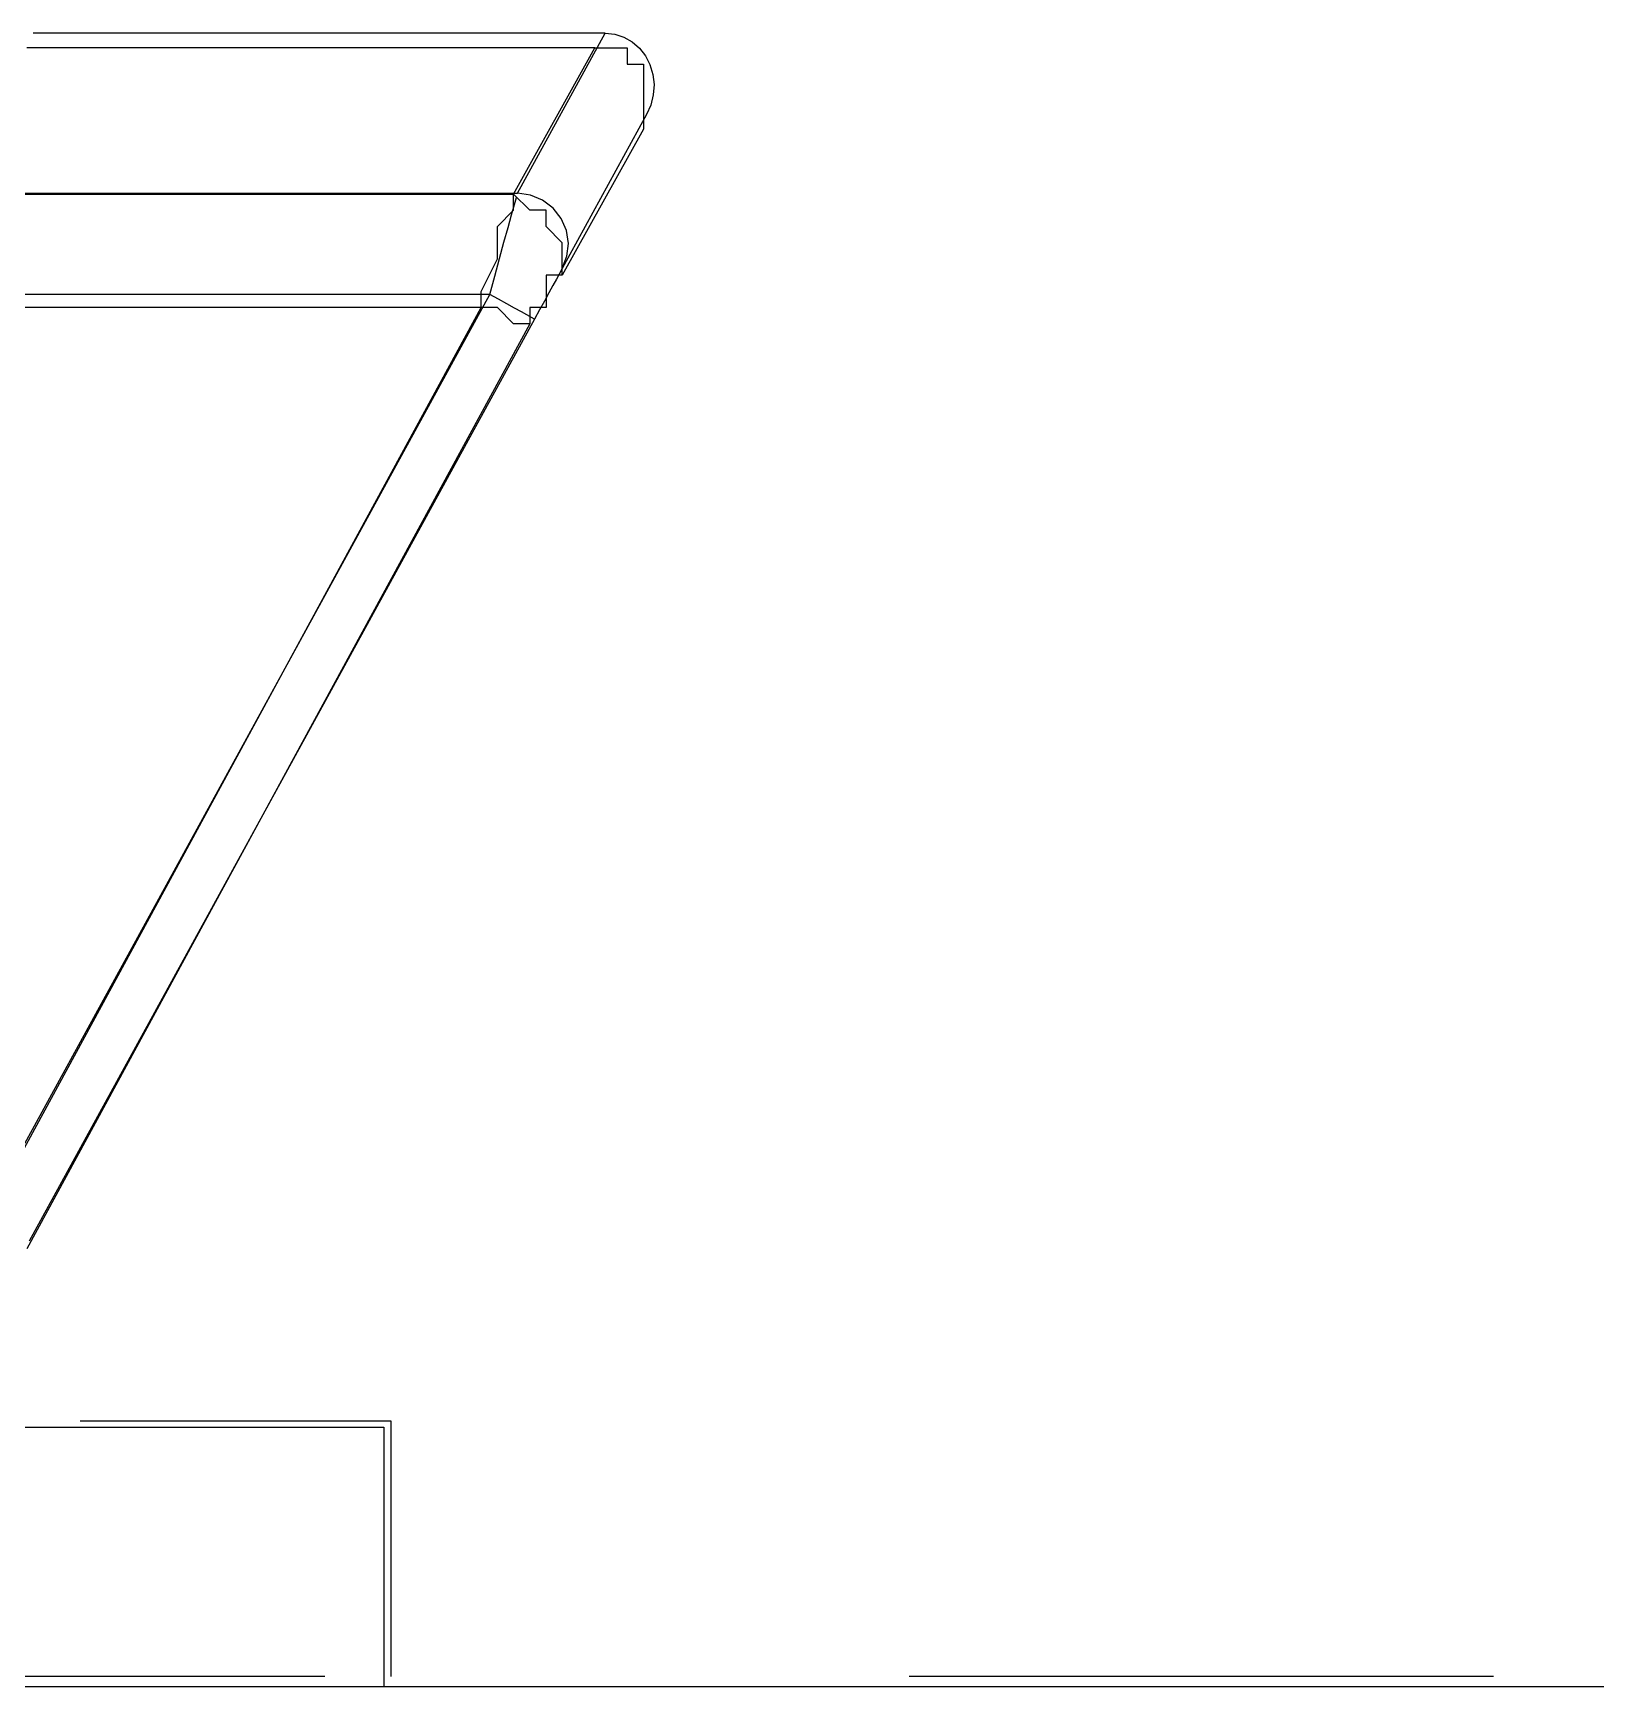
# Model space of a CAD drawing. Extents: x 3 to 592, y 5 to 207.
# Drawn here: x 72.721 to 76.119, y 84.808 to 88.403 of the extents above; entities that cross this region are included whole.
import ezdxf

# ---------------------------------------------------------------- set-up
doc = ezdxf.new("R2010")
doc.units = 0
doc.layers.get('0').update_dxf_attribs({"linetype": 'CONTINUOUS'})

msp = doc.modelspace()

# ---------------------------------------------------------------- linework, layer by layer
at = {"color": 7}
for points in [[(73.964941, 88.403077), (72.721399, 88.403077)], [(73.964941, 88.403077), (72.721399, 88.403077)], [(73.964941, 88.403077), (72.721399, 88.403077)], [(73.964941, 88.403077), (72.721399, 88.403077)], [(73.964941, 88.403077), (72.721399, 88.403077)], [(73.964941, 88.403077), (72.721399, 88.403077)], [(73.964941, 88.403077), (72.721399, 88.403077)], [(73.964941, 88.403077), (72.721399, 88.403077)], [(73.774229, 88.054991), (73.965082, 88.403183)], [(73.774229, 88.054991), (73.965082, 88.403183)], [(73.774229, 88.054991), (73.965082, 88.403183)], [(73.774229, 88.054991), (73.965082, 88.403183)], [(73.774229, 88.054991), (73.965082, 88.403183)], [(73.774229, 88.054991), (73.965082, 88.403183)], [(73.774229, 88.054991), (73.965082, 88.403183)], [(73.774229, 88.054991), (73.965082, 88.403183)], [(73.964941, 88.403077), (73.985755, 88.400961), (74.005511, 88.394611), (74.023502, 88.38438), (74.039377, 88.370622), (74.052783, 88.354041), (74.062308, 88.334638), (74.068658, 88.313472), (74.071127, 88.291247), (74.069363, 88.268669), (74.064072, 88.246444), (74.054899, 88.225983)], [(73.964941, 88.403077), (73.985755, 88.400961), (74.005511, 88.394611), (74.023502, 88.38438), (74.039377, 88.370622), (74.052783, 88.354041), (74.062308, 88.334638), (74.068658, 88.313472), (74.071127, 88.291247), (74.069363, 88.268669), (74.064072, 88.246444), (74.054899, 88.225983)], [(73.964941, 88.403077), (73.985755, 88.400961), (74.005511, 88.394611), (74.023502, 88.38438), (74.039377, 88.370622), (74.052783, 88.354041), (74.062308, 88.334638), (74.068658, 88.313472), (74.071127, 88.291247), (74.069363, 88.268669), (74.064072, 88.246444), (74.054899, 88.225983)], [(73.964941, 88.403077), (73.985755, 88.400961), (74.005511, 88.394611), (74.023502, 88.38438), (74.039377, 88.370622), (74.052783, 88.354041), (74.062308, 88.334638), (74.068658, 88.313472), (74.071127, 88.291247), (74.069363, 88.268669), (74.064072, 88.246444), (74.054899, 88.225983)], [(73.964941, 88.403077), (73.985755, 88.400961), (74.005511, 88.394611), (74.023502, 88.38438), (74.039377, 88.370622), (74.052783, 88.354041), (74.062308, 88.334638), (74.068658, 88.313472), (74.071127, 88.291247), (74.069363, 88.268669), (74.064072, 88.246444), (74.054899, 88.225983)], [(73.964941, 88.403077), (73.985755, 88.400961), (74.005511, 88.394611), (74.023502, 88.38438), (74.039377, 88.370622), (74.052783, 88.354041), (74.062308, 88.334638), (74.068658, 88.313472), (74.071127, 88.291247), (74.069363, 88.268669), (74.064072, 88.246444), (74.054899, 88.225983)], [(73.964941, 88.403077), (73.985755, 88.400961), (74.005511, 88.394611), (74.023502, 88.38438), (74.039377, 88.370622), (74.052783, 88.354041), (74.062308, 88.334638), (74.068658, 88.313472), (74.071127, 88.291247), (74.069363, 88.268669), (74.064072, 88.246444), (74.054899, 88.225983)], [(73.964941, 88.403077), (73.985755, 88.400961), (74.005511, 88.394611), (74.023502, 88.38438), (74.039377, 88.370622), (74.052783, 88.354041), (74.062308, 88.334638), (74.068658, 88.313472), (74.071127, 88.291247), (74.069363, 88.268669), (74.064072, 88.246444), (74.054899, 88.225983)], [(73.942222, 88.370833), (72.7075, 88.370833)], [(73.765833, 88.053333), (73.942222, 88.370833)], [(73.942222, 88.370833), (73.9775, 88.370833), (74.012778, 88.370833), (74.012778, 88.335556), (74.048056, 88.335556), (74.048056, 88.300278), (74.048056, 88.265), (74.048056, 88.229722), (74.048056, 88.194444)], [(74.054829, 88.225877), (73.871737, 87.891444)], [(74.054829, 88.225877), (73.871737, 87.891444)], [(74.054829, 88.225877), (73.871737, 87.891444)], [(74.054829, 88.225877), (73.871737, 87.891444)], [(74.054829, 88.225877), (73.871737, 87.891444)], [(74.054829, 88.225877), (73.871737, 87.891444)], [(74.054829, 88.225877), (73.871737, 87.891444)], [(74.054829, 88.225877), (73.871737, 87.891444)], [(74.048056, 88.194444), (73.871667, 87.876944)], [(69.779444, 88.053333), (73.765833, 88.053333)], [(69.807349, 88.054991), (73.774335, 88.054991)], [(69.807349, 88.054991), (73.774335, 88.054991)], [(69.807349, 88.054991), (73.774335, 88.054991)], [(69.807349, 88.054991), (73.774335, 88.054991)], [(69.807349, 88.054991), (73.774335, 88.054991)], [(69.807349, 88.054991), (73.774335, 88.054991)], [(69.807349, 88.054991), (73.774335, 88.054991)], [(69.807349, 88.054991), (73.774335, 88.054991)], [(73.695278, 87.806389), (73.695278, 87.841667), (73.730556, 87.912222), (73.730556, 87.9475), (73.730556, 87.982778), (73.765833, 88.018056), (73.765833, 88.053333)], [(73.871667, 87.876944), (73.871667, 87.912222), (73.871667, 87.9475), (73.836389, 87.982778), (73.836389, 88.018056), (73.801111, 88.018056), (73.765833, 88.053333)], [(73.871702, 87.891585), (73.881933, 87.918043), (73.885108, 87.945912), (73.880874, 87.974135), (73.869585, 88.00024), (73.851946, 88.022818), (73.829016, 88.040104), (73.802558, 88.05104), (73.774335, 88.054921)], [(73.871702, 87.891585), (73.881933, 87.918043), (73.885108, 87.945912), (73.880874, 87.974135), (73.869585, 88.00024), (73.851946, 88.022818), (73.829016, 88.040104), (73.802558, 88.05104), (73.774335, 88.054921)], [(73.871702, 87.891585), (73.881933, 87.918043), (73.885108, 87.945912), (73.880874, 87.974135), (73.869585, 88.00024), (73.851946, 88.022818), (73.829016, 88.040104), (73.802558, 88.05104), (73.774335, 88.054921)], [(73.871702, 87.891585), (73.881933, 87.918043), (73.885108, 87.945912), (73.880874, 87.974135), (73.869585, 88.00024), (73.851946, 88.022818), (73.829016, 88.040104), (73.802558, 88.05104), (73.774335, 88.054921)], [(73.871702, 87.891585), (73.881933, 87.918043), (73.885108, 87.945912), (73.880874, 87.974135), (73.869585, 88.00024), (73.851946, 88.022818), (73.829016, 88.040104), (73.802558, 88.05104), (73.774335, 88.054921)], [(73.871702, 87.891585), (73.881933, 87.918043), (73.885108, 87.945912), (73.880874, 87.974135), (73.869585, 88.00024), (73.851946, 88.022818), (73.829016, 88.040104), (73.802558, 88.05104), (73.774335, 88.054921)], [(73.871702, 87.891585), (73.881933, 87.918043), (73.885108, 87.945912), (73.880874, 87.974135), (73.869585, 88.00024), (73.851946, 88.022818), (73.829016, 88.040104), (73.802558, 88.05104), (73.774335, 88.054921)], [(73.871702, 87.891585), (73.881933, 87.918043), (73.885108, 87.945912), (73.880874, 87.974135), (73.869585, 88.00024), (73.851946, 88.022818), (73.829016, 88.040104), (73.802558, 88.05104), (73.774335, 88.054921)], [(73.713975, 87.834929), (73.724911, 87.87444), (73.735142, 87.912892), (73.745019, 87.948523), (73.753839, 87.980626), (73.7616, 88.008142), (73.767597, 88.030367), (73.771831, 88.04589)], [(73.713975, 87.834929), (73.724911, 87.87444), (73.735142, 87.912892), (73.745019, 87.948523), (73.753839, 87.980626), (73.7616, 88.008142), (73.767597, 88.030367), (73.771831, 88.04589)], [(73.713975, 87.834929), (73.724911, 87.87444), (73.735142, 87.912892), (73.745019, 87.948523), (73.753839, 87.980626), (73.7616, 88.008142), (73.767597, 88.030367), (73.771831, 88.04589)], [(73.713975, 87.834929), (73.724911, 87.87444), (73.735142, 87.912892), (73.745019, 87.948523), (73.753839, 87.980626), (73.7616, 88.008142), (73.767597, 88.030367), (73.771831, 88.04589)], [(73.713975, 87.834929), (73.724911, 87.87444), (73.735142, 87.912892), (73.745019, 87.948523), (73.753839, 87.980626), (73.7616, 88.008142), (73.767597, 88.030367), (73.771831, 88.04589)], [(73.713975, 87.834929), (73.724911, 87.87444), (73.735142, 87.912892), (73.745019, 87.948523), (73.753839, 87.980626), (73.7616, 88.008142), (73.767597, 88.030367), (73.771831, 88.04589)], [(73.713975, 87.834929), (73.724911, 87.87444), (73.735142, 87.912892), (73.745019, 87.948523), (73.753839, 87.980626), (73.7616, 88.008142), (73.767597, 88.030367), (73.771831, 88.04589)], [(73.713975, 87.834929), (73.724911, 87.87444), (73.735142, 87.912892), (73.745019, 87.948523), (73.753839, 87.980626), (73.7616, 88.008142), (73.767597, 88.030367), (73.771831, 88.04589)], [(73.871667, 87.876944), (73.836389, 87.876944), (73.836389, 87.841667), (73.836389, 87.806389), (73.801111, 87.806389), (73.801111, 87.771111)], [(73.871702, 87.891585), (73.864999, 87.879238), (73.859002, 87.868301), (73.851241, 87.854543), (73.842421, 87.838315), (73.832896, 87.820324), (73.822313, 87.801274), (73.811377, 87.781518)], [(73.871702, 87.891585), (73.864999, 87.879238), (73.859002, 87.868301), (73.851241, 87.854543), (73.842421, 87.838315), (73.832896, 87.820324), (73.822313, 87.801274), (73.811377, 87.781518)], [(73.871702, 87.891585), (73.864999, 87.879238), (73.859002, 87.868301), (73.851241, 87.854543), (73.842421, 87.838315), (73.832896, 87.820324), (73.822313, 87.801274), (73.811377, 87.781518)], [(73.871702, 87.891585), (73.864999, 87.879238), (73.859002, 87.868301), (73.851241, 87.854543), (73.842421, 87.838315), (73.832896, 87.820324), (73.822313, 87.801274), (73.811377, 87.781518)], [(73.871702, 87.891585), (73.864999, 87.879238), (73.859002, 87.868301), (73.851241, 87.854543), (73.842421, 87.838315), (73.832896, 87.820324), (73.822313, 87.801274), (73.811377, 87.781518)], [(73.871702, 87.891585), (73.864999, 87.879238), (73.859002, 87.868301), (73.851241, 87.854543), (73.842421, 87.838315), (73.832896, 87.820324), (73.822313, 87.801274), (73.811377, 87.781518)], [(73.871702, 87.891585), (73.864999, 87.879238), (73.859002, 87.868301), (73.851241, 87.854543), (73.842421, 87.838315), (73.832896, 87.820324), (73.822313, 87.801274), (73.811377, 87.781518)], [(73.871702, 87.891585), (73.864999, 87.879238), (73.859002, 87.868301), (73.851241, 87.854543), (73.842421, 87.838315), (73.832896, 87.820324), (73.822313, 87.801274), (73.811377, 87.781518)], [(73.695278, 87.806389), (69.85, 87.806389)], [(73.713975, 87.834929), (69.867639, 87.834929)], [(73.713975, 87.834929), (69.867639, 87.834929)], [(73.713975, 87.834929), (69.867639, 87.834929)], [(73.713975, 87.834929), (69.867639, 87.834929)], [(73.713975, 87.834929), (69.867639, 87.834929)], [(73.713975, 87.834929), (69.867639, 87.834929)], [(73.713975, 87.834929), (69.867639, 87.834929)], [(73.713975, 87.834929), (69.867639, 87.834929)], [(72.601667, 85.795556), (73.695278, 87.806389)], [(72.615919, 85.830622), (73.714116, 87.835105)], [(72.615919, 85.830622), (73.714116, 87.835105)], [(72.615919, 85.830622), (73.714116, 87.835105)], [(72.615919, 85.830622), (73.714116, 87.835105)], [(72.615919, 85.830622), (73.714116, 87.835105)], [(72.615919, 85.830622), (73.714116, 87.835105)], [(72.615919, 85.830622), (73.714116, 87.835105)], [(72.615919, 85.830622), (73.714116, 87.835105)], [(73.801111, 87.771111), (73.765833, 87.771111), (73.730556, 87.806389), (73.695278, 87.806389)], [(73.811412, 87.781553), (73.794832, 87.790373), (73.782837, 87.797076), (73.768021, 87.805189), (73.751087, 87.814362), (73.733096, 87.824592), (73.714046, 87.834823)], [(73.811412, 87.781553), (73.794832, 87.790373), (73.782837, 87.797076), (73.768021, 87.805189), (73.751087, 87.814362), (73.733096, 87.824592), (73.714046, 87.834823)], [(73.811412, 87.781553), (73.794832, 87.790373), (73.782837, 87.797076), (73.768021, 87.805189), (73.751087, 87.814362), (73.733096, 87.824592), (73.714046, 87.834823)], [(73.811412, 87.781553), (73.794832, 87.790373), (73.782837, 87.797076), (73.768021, 87.805189), (73.751087, 87.814362), (73.733096, 87.824592), (73.714046, 87.834823)], [(73.811412, 87.781553), (73.794832, 87.790373), (73.782837, 87.797076), (73.768021, 87.805189), (73.751087, 87.814362), (73.733096, 87.824592), (73.714046, 87.834823)], [(73.811412, 87.781553), (73.794832, 87.790373), (73.782837, 87.797076), (73.768021, 87.805189), (73.751087, 87.814362), (73.733096, 87.824592), (73.714046, 87.834823)], [(73.811412, 87.781553), (73.794832, 87.790373), (73.782837, 87.797076), (73.768021, 87.805189), (73.751087, 87.814362), (73.733096, 87.824592), (73.714046, 87.834823)], [(73.811412, 87.781553), (73.794832, 87.790373), (73.782837, 87.797076), (73.768021, 87.805189), (73.751087, 87.814362), (73.733096, 87.824592), (73.714046, 87.834823)], [(73.801111, 87.771111), (72.7075, 85.760278)], [(73.811412, 87.781553), (72.713215, 85.77707)], [(73.811412, 87.781553), (72.713215, 85.77707)], [(73.811412, 87.781553), (72.713215, 85.77707)], [(73.811412, 87.781553), (72.713215, 85.77707)], [(73.811412, 87.781553), (72.713215, 85.77707)], [(73.811412, 87.781553), (72.713215, 85.77707)], [(73.811412, 87.781553), (72.713215, 85.77707)], [(73.811412, 87.781553), (72.713215, 85.77707)], [(65.793056, 85.372222), (73.483611, 85.372222)], [(72.823776, 85.386192), (73.498992, 85.386192)], [(72.823776, 85.386192), (73.498992, 85.386192)], [(72.823776, 85.386192), (73.498992, 85.386192)], [(72.823776, 85.386192), (73.498992, 85.386192)], [(72.823776, 85.386192), (73.498992, 85.386192)], [(72.823776, 85.386192), (73.498992, 85.386192)], [(72.823776, 85.386192), (73.498992, 85.386192)], [(72.823776, 85.386192), (73.498992, 85.386192)], [(73.483611, 85.372222), (73.483611, 84.807778)], [(73.499133, 85.386192), (73.499133, 84.830567)], [(73.499133, 85.386192), (73.499133, 84.830567)], [(73.499133, 85.386192), (73.499133, 84.830567)], [(73.499133, 85.386192), (73.499133, 84.830567)], [(73.499133, 85.386192), (73.499133, 84.830567)], [(73.499133, 85.386192), (73.499133, 84.830567)], [(73.499133, 85.386192), (73.499133, 84.830567)], [(73.499133, 85.386192), (73.499133, 84.830567)], [(73.355659, 84.830638), (72.085659, 84.830638)], [(73.355659, 84.830638), (72.085659, 84.830638)], [(73.355659, 84.830638), (72.085659, 84.830638)], [(73.355659, 84.830638), (72.085659, 84.830638)], [(73.355659, 84.830638), (72.085659, 84.830638)], [(73.355659, 84.830638), (72.085659, 84.830638)], [(73.355659, 84.830638), (72.085659, 84.830638)], [(73.355659, 84.830638), (72.085659, 84.830638)], [(75.895659, 84.830638), (74.625659, 84.830638)], [(75.895659, 84.830638), (74.625659, 84.830638)], [(75.895659, 84.830638), (74.625659, 84.830638)], [(75.895659, 84.830638), (74.625659, 84.830638)], [(75.895659, 84.830638), (74.625659, 84.830638)], [(75.895659, 84.830638), (74.625659, 84.830638)], [(75.895659, 84.830638), (74.625659, 84.830638)], [(75.895659, 84.830638), (74.625659, 84.830638)], [(119.521111, 84.807778), (66.533889, 84.807778)]]:
    msp.add_lwpolyline(points, dxfattribs=at)

doc.saveas('drawing.dxf')
